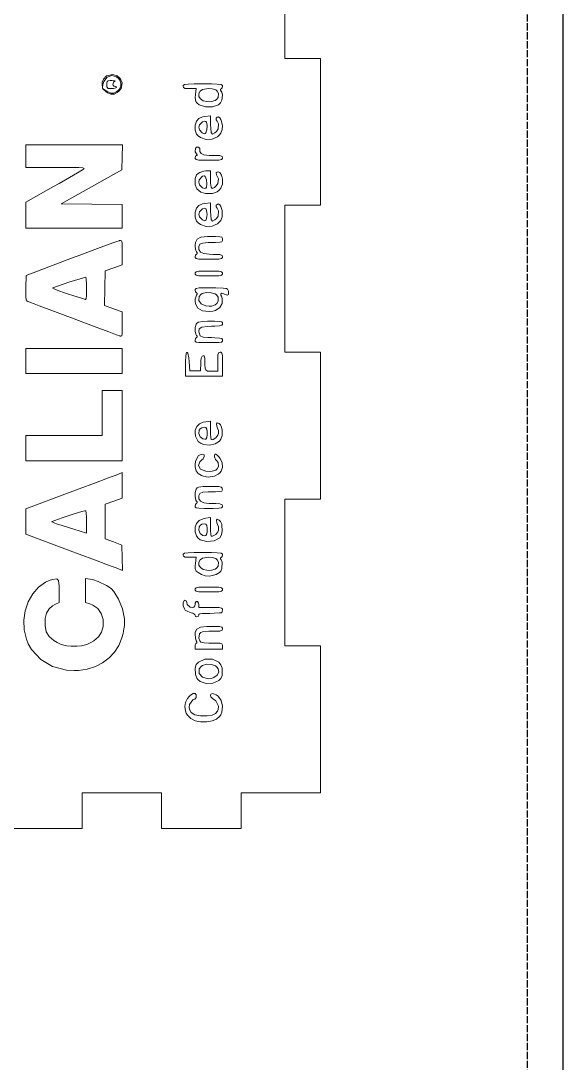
# Model space of a CAD drawing. Header units: millimetres. Extents: x 0 to 610, y 0 to 514.
# Drawn here: x 564.5 to 610, y 87.4 to 174.8 of the extents above; entities that cross this region are included whole.
import ezdxf

# ---------------------------------------------------------------- set-up
doc = ezdxf.new("R2010")
doc.units = ezdxf.units.MM
doc.header["$LTSCALE"] = 0.05
doc.linetypes.add('Dotted', pattern=[15, 12, -3])
doc.layers.get('0').update_dxf_attribs({"plot": 0})
doc.layers.add('CUT', color=1, linetype='Continuous', lineweight=0)
doc.layers.add('ETCH', color=5, linetype='Continuous', lineweight=0)

# ---------------------------------------------------------------- blocks, each defined once
blk = doc.blocks.new('right_outer')
blk.add_lwpolyline([(0, 26.667), (0, 20), (3, 20), (3, 13.333), (0, 13.333), (0, 6.667), (3, 6.667), (3, 0), (15.316, 0), (15.316, 3), (27.632, 3), (27.632, 0), (39.947, 0), (39.947, 3), (52.263, 3), (52.263, 0), (64.579, 0), (64.579, 3), (76.895, 3)])
blk = doc.blocks.new('calian')
for p, q in [((114.588981, 165.085898), (119.485772, 167.888308)), ((119.485772, 167.888308), (123.264436, 169.414847)), ((123.264436, 169.414847), (131.175215, 171.236532)), ((131.175215, 171.236532), (139.2796, 171.508785)), ((139.2796, 171.508785), (147.244399, 170.342518)), ((147.244399, 170.342518), (154.73642, 167.848638)), ((154.73642, 167.848638), (161.422471, 164.138059)), ((197.557451, 132.75), (211.487331, 170)), ((211.487331, 170), (222.063524, 170)), ((222.063524, 170), (232.639718, 170)), ((232.639718, 170), (246.494146, 132.75)), ((273, 129.5), (273, 170)), ((273, 170), (283.5, 170)), ((283.5, 170), (294, 170)), ((294, 170), (294, 138)), ((346, 129.5), (346, 170)), ((346, 170), (356.5, 170)), ((356.5, 170), (367, 170)), ((367, 170), (367, 129.5)), ((404.524393, 162.951995), (405.701184, 166.083344)), ((405.701184, 166.083344), (406.390804, 167.909073)), ((406.390804, 167.909073), (406.534305, 168.282619)), ((406.534305, 168.282619), (406.814037, 168.810941)), ((406.814037, 168.810941), (407.908414, 169.51755)), ((407.908414, 169.51755), (410.297711, 169.834649)), ((410.297711, 169.834649), (414.679972, 169.854879)), ((414.679972, 169.854879), (417.836604, 169.782619)), ((417.836604, 169.782619), (428.434195, 169.5)), ((428.434195, 169.5), (442.727583, 131.5)), ((468, 129.5), (468, 170)), ((468, 170), (478.892857, 170)), ((478.892857, 170), (489.785715, 170)), ((489.785715, 170), (502.891422, 146.693092)), ((518.968197, 144.75), (519, 170)), ((519, 170), (528.5, 170)), ((528.5, 170), (538, 170)), ((538, 170), (538, 129.466168)), ((100.504898, 147.392633), (106.354899, 157.37991)), ((106.354899, 157.37991), (114.588981, 165.085898)), ((161.422471, 164.138059), (166.969358, 159.321688)), ((166.969358, 159.321688), (171.043889, 153.510437)), ((399.842078, 150.45542), (402.920017, 158.674093)), ((402.920017, 158.674093), (404.524393, 162.951995)), ((125.508333, 150.449883), (122.093225, 146.329324)), ((129.628362, 152.855566), (125.508333, 150.449883)), ((134.861197, 153.784539), (129.628362, 152.855566)), ((138.022382, 153.769685), (134.861197, 153.784539)), ((140.721843, 153.536956), (138.022382, 153.769685)), ((145.23955, 152.450287), (140.721843, 153.536956)), ((148.72948, 150.451024), (145.23955, 152.450287)), ((151.368244, 147.437991), (148.72948, 150.451024)), ((171.043889, 153.510437), (172.424898, 150.266391)), ((172.424898, 150.266391), (173.345215, 147.514494)), ((394.79775, 136.968903), (399.842078, 150.45542)), ((97.40467, 135.748387), (100.504898, 147.392633)), ((118.939928, 140.181799), (117.762385, 135.704453)), ((120.522552, 143.55154), (118.939928, 140.181799)), ((122.093225, 146.329324), (120.522552, 143.55154)), ((152.423631, 145.519694), (151.368244, 147.437991)), ((154.093835, 142), (152.423631, 145.519694)), ((164.046917, 142), (154.093835, 142)), ((167.769264, 142.012811), (164.046917, 142)), ((172.415633, 142.414486), (167.769264, 142.012811)), ((174.004747, 143.982434), (172.415633, 142.414486)), ((173.345215, 147.514494), (174.004747, 143.982434)), ((218.927744, 140.314697), (217.005982, 134.219922)), ((219.85623, 143.277295), (218.927744, 140.314697)), ((220.158462, 144.25), (219.85623, 143.277295)), ((220.656676, 145.706055), (220.158462, 144.25)), ((221.601501, 147.704102), (220.656676, 145.706055)), ((221.93174, 148), (221.601501, 147.704102)), ((222.131214, 147.700035), (221.93174, 148)), ((222.995788, 145.527855), (222.131214, 147.700035)), ((225.090038, 139.476633), (222.995788, 145.527855)), ((415.41822, 142.195078), (413.79535, 137.548477)), ((416.770757, 145.576426), (415.41822, 142.195078)), ((417.688897, 147.282364), (416.770757, 145.576426)), ((417.9338, 147.37888), (417.688897, 147.282364)), ((422.736366, 133.714797), (417.9338, 147.37888)), ((488.5, 140.139565), (488.233118, 114.569782)), ((502.645554, 114.819782), (488.5, 140.139565)), ((502.891422, 146.693092), (505.554078, 141.971567)), ((505.554078, 141.971567), (510.457665, 133.352359)), ((518.931025, 134.121488), (518.961022, 140.772673)), ((518.961022, 140.772673), (518.968197, 144.75)), ((97, 129.5), (97.40467, 135.748387)), ((117.521925, 131.928095), (117.5, 129.5)), ((117.762385, 135.704453), (117.521925, 131.928095)), ((194.731852, 125.200231), (197.557451, 132.75)), ((217.005982, 134.219922), (215.590694, 129.75)), ((228.344128, 129.380325), (225.090038, 139.476633)), ((246.494146, 132.75), (249.30454, 125.200928)), ((294, 138), (294, 106)), ((392.006623, 129.5), (394.79775, 136.968903)), ((412.93381, 134.87888), (411.262694, 129.585479)), ((413.79535, 137.548477), (412.93381, 134.87888)), ((427, 119.59595), (422.736366, 133.714797)), ((442.727583, 131.5), (445.611027, 123.820679)), ((510.457665, 133.352359), (514.400408, 126.522037)), ((518.870411, 129.056872), (518.931025, 134.121488)), ((97.141769, 125.667339), (97, 129.5)), ((98.251111, 118.364771), (97.141769, 125.667339)), ((117.5, 129.5), (117.521925, 127.071905)), ((117.521925, 127.071905), (117.762385, 123.295547)), ((117.762385, 123.295547), (118.939928, 118.818201)), ((189.553201, 111.397718), (194.731852, 125.200231)), ((215.590694, 129.75), (212.181039, 119)), ((230.275428, 122.941668), (228.344128, 129.380325)), ((230.953774, 120.326704), (230.275428, 122.941668)), ((249.30454, 125.200928), (254.455887, 111.403564)), ((273, 89), (273, 129.5)), ((346, 89), (346, 129.5)), ((367, 129.5), (367, 89)), ((389.215616, 122.031763), (392.006623, 129.5)), ((409.2391, 123.240594), (408.435944, 120.774164)), ((411.262694, 129.585479), (409.2391, 123.240594)), ((445.611027, 123.820679), (450.807277, 109.906372)), ((468, 89), (468, 129.5)), ((514.400408, 126.522037), (516.904054, 122.309116)), ((518.508122, 122.144373), (518.767476, 125.397157)), ((518.767476, 125.397157), (518.870411, 129.056872)), ((538, 129.466168), (538, 88.932337)), ((100.406391, 111.618989), (98.251111, 118.364771)), ((118.939928, 118.818201), (120.522552, 115.44846)), ((120.522552, 115.44846), (121.988463, 112.877034)), ((148.977287, 109.425058), (151.916486, 113.633899)), ((151.916486, 113.633899), (152.95438, 116.25)), ((152.95438, 116.25), (154.155104, 120)), ((154.155104, 120), (164.209221, 120)), ((164.209221, 120), (174.263338, 120)), ((173.341241, 114.057387), (171.807743, 109.379119)), ((173.73588, 116.067502), (173.341241, 114.057387)), ((174.263338, 120), (173.73588, 116.067502)), ((212.181039, 119), (221.590519, 119)), ((221.590519, 119), (225.246952, 119.05918)), ((225.246952, 119.05918), (229.403626, 119.331421)), ((229.403626, 119.331421), (230.837403, 119.599341)), ((230.837403, 119.599341), (231.036855, 119.75)), ((231.036855, 119.75), (230.953774, 120.326704)), ((384.172178, 108.550171), (389.215616, 122.031763)), ((408.255701, 120.25), (408.248122, 119.924727)), ((408.248122, 119.924727), (409.073881, 119.438835)), ((408.435944, 120.774164), (408.255701, 120.25)), ((409.073881, 119.438835), (411.213632, 119.146114)), ((411.213632, 119.146114), (414.898697, 119.014916)), ((414.898697, 119.014916), (417.393011, 119)), ((417.393011, 119), (421.123225, 119.047024)), ((421.123225, 119.047024), (425.35349, 119.263347)), ((425.35349, 119.263347), (426.80392, 119.476236)), ((426.80392, 119.476236), (427, 119.59595)), ((488.233118, 114.569782), (487.966235, 89)), ((516.791108, 89.5), (502.645554, 114.819782)), ((516.904054, 122.309116), (517.466761, 121.443092)), ((517.466761, 121.443092), (517.904965, 121.028905)), ((517.904965, 121.028905), (518.508122, 122.144373)), ((103.541448, 105.517731), (100.406391, 111.618989)), ((107.590121, 100.148734), (103.541448, 105.517731)), ((121.988463, 112.877034), (125.279407, 108.902812)), ((125.279407, 108.902812), (129.220327, 106.377074)), ((129.220327, 106.377074), (134.016593, 105.168198)), ((134.016593, 105.168198), (136.79966, 105.01645)), ((136.79966, 105.01645), (139.769407, 105.187153)), ((139.769407, 105.187153), (144.916436, 106.601254)), ((144.916436, 106.601254), (148.977287, 109.425058)), ((171.807743, 109.379119), (168.315039, 102.186136)), ((186.329319, 102.835351), (189.553201, 111.397718)), ((254.455887, 111.403564), (257.663262, 102.847797)), ((294, 106), (313, 106)), ((313, 106), (332, 106)), ((332, 106), (332, 97.5)), ((381.095378, 100.337808), (384.172178, 108.550171)), ((450.807277, 109.906372), (453.964663, 101.38447)), ((582.59774, 102.694236), (585.19548, 105.5)), ((585.19548, 105.5), (583.09774, 102.615141)), ((585.5, 105.700336), (588.795455, 105.850168)), ((588.5, 105.270091), (585.5, 105.700336)), ((590.979607, 104.577842), (588.5, 105.270091)), ((588.795455, 105.850168), (590.352398, 105.784932)), ((590.352398, 105.784932), (593.017137, 104.906842)), ((593.017137, 104.906842), (595.79258, 102.160902)), ((112.486248, 95.599734), (107.590121, 100.148734)), ((163.381672, 96.169011), (156.814805, 92.081944)), ((165.711225, 98.416714), (163.381672, 96.169011)), ((168.315039, 102.186136), (165.711225, 98.416714)), ((183.31287, 94.871675), (184.611845, 98.290981)), ((184.611845, 98.290981), (186.329319, 102.835351)), ((204.863605, 96.5), (202.174212, 89.5)), ((207.552998, 103.5), (204.863605, 96.5)), ((222.026499, 103.5), (207.552998, 103.5)), ((236.5, 103.5), (222.026499, 103.5)), ((238.985257, 96.25), (236.5, 103.5)), ((241.470514, 89), (238.985257, 96.25)), ((257.663262, 102.847797), (259.372222, 98.308868)), ((259.372222, 98.308868), (260.665045, 94.895673)), ((332, 97.5), (332, 89)), ((379.491943, 96.065109), (381.095378, 100.337808)), ((400.477025, 96.526098), (397.732104, 89)), ((403.221946, 104.052195), (400.477025, 96.526098)), ((417.778866, 103.776098), (403.221946, 104.052195)), ((432.335786, 103.5), (417.778866, 103.776098)), ((434.751226, 96.25), (432.335786, 103.5)), ((437.166667, 89), (434.751226, 96.25)), ((453.964663, 101.38447), (455.602781, 96.924088)), ((455.602781, 96.924088), (456.796196, 93.633017)), ((580.243334, 98.624621), (581.483091, 101.322361)), ((580.323938, 95.956), (580.243334, 98.624621)), ((582.1949, 101.208871), (581.20106, 98.520269)), ((581.20106, 98.520269), (581.290008, 95.98732)), ((581.483091, 101.322361), (582.59774, 102.694236)), ((583.09774, 102.615141), (582.1949, 101.208871)), ((585, 98), (585.01056, 99.28898)), ((585.078906, 96.446875), (585, 98)), ((585.01056, 99.28898), (585.205992, 100.975479)), ((585.611719, 94.315625), (585.078906, 96.446875)), ((585.205992, 100.975479), (586.489683, 101.922153)), ((586.489683, 101.922153), (588.43732, 102)), ((587.162809, 96.180529), (587, 95.5)), ((588.217345, 96.907176), (587.162809, 96.180529)), ((590.381755, 96.484064), (588.217345, 96.907176)), ((588.43732, 102), (589.559556, 101.989568)), ((589.559556, 101.989568), (591.010542, 101.762178)), ((591.248897, 95.25), (590.381755, 96.484064)), ((594.570453, 101.733184), (590.979607, 104.577842)), ((591.010542, 101.762178), (591.653576, 100.939567)), ((591.68364, 96.237891), (591.411562, 94.905859)), ((591.653576, 100.939567), (591.788692, 99.137913)), ((591.759542, 97.75), (591.68364, 96.237891)), ((591.788692, 99.137913), (591.759542, 97.75)), ((596.022483, 97.794309), (594.570453, 101.733184)), ((594.958506, 93.784412), (596.022483, 97.794309)), ((596.936104, 97.06522), (595.645426, 93.194865)), ((595.79258, 102.160902), (596.936104, 97.06522)), ((118.16367, 91.958469), (112.486248, 95.599734)), ((124.556224, 89.312675), (118.16367, 91.958469)), ((128, 88.390498), (124.556224, 89.312675)), ((130.3775, 87.909063), (128, 88.390498)), ((134.941754, 87.212842), (130.3775, 87.909063)), ((148.746728, 88.944695), (140.428411, 87.243699)), ((156.814805, 92.081944), (148.746728, 88.944695)), ((180.944654, 88.931775), (182.286112, 92.215888)), ((191.559433, 89.215888), (180.944654, 88.931775)), ((182.286112, 92.215888), (182.495032, 92.743685)), ((182.495032, 92.743685), (183.31287, 94.871675)), ((202.174212, 89.5), (191.559433, 89.215888)), ((252.248677, 89), (241.470514, 89)), ((263.02684, 89), (252.248677, 89)), ((260.665045, 94.895673), (261.479416, 92.774323)), ((261.479416, 92.774323), (261.687707, 92.25)), ((261.687707, 92.25), (263.02684, 89)), ((302.5, 89), (273, 89)), ((332, 89), (302.5, 89)), ((356.5, 89), (346, 89)), ((367, 89), (356.5, 89)), ((377.328733, 90.215501), (377.484835, 90.75)), ((377.772372, 89.493273), (377.328733, 90.215501)), ((377.484835, 90.75), (377.627735, 91.120224)), ((377.627735, 91.120224), (378.316208, 92.939603)), ((379.790731, 89.131901), (377.772372, 89.493273)), ((378.316208, 92.939603), (379.491943, 96.065109)), ((384.064127, 89.00958), (379.790731, 89.131901)), ((387.259063, 89), (384.064127, 89.00958)), ((397.732104, 89), (387.259063, 89)), ((447.691741, 89), (437.166667, 89)), ((451.135817, 89.005269), (447.691741, 89)), ((455.570386, 89.124271), (451.135817, 89.005269)), ((457.487032, 89.558681), (455.570386, 89.124271)), ((456.796196, 93.633017), (457.48383, 91.676346)), ((457.48383, 91.676346), (457.618893, 91.25)), ((457.789983, 90.513443), (457.487032, 89.558681)), ((457.618893, 91.25), (457.789983, 90.513443)), ((477.983118, 89), (468, 89)), ((487.966235, 89), (477.983118, 89)), ((527.395554, 89.216168), (516.791108, 89.5)), ((538, 88.932337), (527.395554, 89.216168)), ((581.726072, 93.277829), (580.323938, 95.956)), ((581.290008, 95.98732), (582.46215, 93.598504)), ((582.923077, 91.923077), (581.726072, 93.277829)), ((582.46215, 93.598504), (583.454545, 92.454545)), ((585.211675, 90.068136), (582.923077, 91.923077)), ((583.454545, 92.454545), (584.598271, 91.464126)), ((584.598271, 91.464126), (586.986943, 90.290534)), ((589.801194, 89.208281), (585.211675, 90.068136)), ((586, 94), (585.611719, 94.315625)), ((586.70625, 94.440625), (586, 94)), ((587, 95.5), (586.70625, 94.440625)), ((586.986943, 90.290534), (589.4843, 90.194283)), ((589.4843, 90.194283), (592.058809, 91.176589)), ((592.315741, 90.163343), (589.801194, 89.208281)), ((591.411562, 94.905859), (591.248897, 95.25)), ((592.058809, 91.176589), (593.365141, 92.07258)), ((593.66317, 91.031731), (592.315741, 90.163343)), ((593.365141, 92.07258), (594.958506, 93.784412)), ((595.645426, 93.194865), (593.66317, 91.031731)), ((136.566341, 87.083808), (134.941754, 87.212842)), ((140.428411, 87.243699), (136.566341, 87.083808)), ((59.556902, 34.336898), (61.293485, 35.353133)), ((61.293485, 35.353133), (63.131105, 36.095034)), ((63.131105, 36.095034), (66.802536, 36.676473)), ((66.802536, 36.676473), (70.353399, 36.074348)), ((70.353399, 36.074348), (73.645104, 34.312158)), ((146.47314, 34.059375), (147.766281, 36.25)), ((147.766281, 36.25), (148.682766, 36.987322)), ((148.682766, 36.987322), (151.232745, 37.875598)), ((151.232745, 37.875598), (153.911558, 37.956935)), ((154.2, 35), (152.504041, 34.653453)), ((153.911558, 37.956935), (155.726592, 37.201193)), ((155.47125, 35.440625), (154.2, 35)), ((156, 36.5), (155.47125, 35.440625)), ((155.726592, 37.201193), (156, 36.5)), ((192.013982, 34.172427), (192.17024, 36.381898)), ((192.17024, 36.381898), (192.947384, 37.821441)), ((192.947384, 37.821441), (194, 38)), ((194, 38), (194.636955, 37.94043)), ((194.636955, 37.94043), (195.476207, 36.954102)), ((195.476207, 36.954102), (195.873224, 33.678711)), ((344, 20.5), (344, 36)), ((344, 36), (354, 36)), ((354, 36), (356.570352, 35.98457)), ((356.570352, 35.98457), (360.41543, 35.850586)), ((360.41543, 35.850586), (362.71582, 35.555664)), ((362.71582, 35.555664), (363.690898, 35.07168)), ((363.690898, 35.07168), (363.75, 34.75)), ((585.013935, 34.155587), (585.169942, 36.37576)), ((585.169942, 36.37576), (585.946906, 37.821049)), ((585.946906, 37.821049), (587, 38)), ((587, 38), (587.636955, 37.94043)), ((587.636955, 37.94043), (588.476207, 36.954102)), ((588.476207, 36.954102), (588.873224, 33.678711)), ((54.112123, 23.359126), (55.002501, 27.994387)), ((55.002501, 27.994387), (56.80822, 31.63508)), ((56.80822, 31.63508), (59.556902, 34.336898)), ((59.960733, 28.316868), (59.104173, 23.604882)), ((61.733072, 31.353779), (59.960733, 28.316868)), ((64.482984, 32.821498), (61.733072, 31.353779)), ((66.243839, 33), (64.482984, 32.821498)), ((68.680935, 32.58993), (66.243839, 33)), ((72.404832, 30.024169), (68.680935, 32.58993)), ((73, 28.345012), (72.404832, 30.024169)), ((73.18988, 27.810849), (73, 28.345012)), ((74.50714, 27.102156), (73.18988, 27.810849)), ((73.645104, 34.312158), (75.150463, 33.003383)), ((75.5, 27), (74.50714, 27.102156)), ((75.150463, 33.003383), (76.331997, 31.717242)), ((76.600183, 27.111074), (75.5, 27)), ((76.331997, 31.717242), (77.724082, 29.530125)), ((77.815776, 27.955258), (76.600183, 27.111074)), ((77.724082, 29.530125), (77.815776, 27.955258)), ((89.457386, 25.717004), (90.684417, 26.55835)), ((90.684417, 26.55835), (93.799176, 27.690255)), ((93.799176, 27.690255), (99.035102, 27.902909)), ((99.035102, 27.902909), (102.055391, 26.970356)), ((102.055391, 26.970356), (104.174024, 25.233742)), ((115, 16.5), (115, 28)), ((115, 28), (117.5, 28)), ((117.5, 28), (118.470703, 27.918318)), ((118.470703, 27.918318), (119.802734, 27.366759)), ((119.802734, 27.366759), (120, 26.964816)), ((120, 26.964816), (120.114728, 26.563428)), ((120.114728, 26.563428), (121.069531, 26.563428)), ((121.069531, 26.563428), (121.934259, 26.964816)), ((121.934259, 26.964816), (124.331108, 27.695915)), ((124.331108, 27.695915), (127.377555, 28)), ((127.377555, 28), (129.207149, 27.867718)), ((129.207149, 27.867718), (131.837789, 26.598268)), ((131.837789, 26.598268), (133.323528, 23.519638)), ((142, 26.5), (142.417285, 27.559375)), ((142.440625, 25.440625), (142, 26.5)), ((142.417285, 27.559375), (143.420545, 28)), ((143.420545, 28), (144.031218, 28.25226)), ((144.031218, 28.25226), (145.150705, 29.975531)), ((145.150705, 29.975531), (145.531838, 31.25)), ((145.531838, 31.25), (146.47314, 34.059375)), ((150.30968, 32.197858), (150, 30.3)), ((150, 30.3), (150.117527, 29.186875)), ((150.117527, 29.186875), (151.290082, 28.108125)), ((152.504041, 34.653453), (150.30968, 32.197858)), ((151.290082, 28.108125), (152.5, 28)), ((152.5, 28), (153.546875, 27.896875)), ((153.546875, 27.896875), (154.828125, 27.128125)), ((154.828125, 27.128125), (155, 26.5)), ((155, 26.5), (154.828125, 25.871875)), ((163.136039, 24.899414), (163.539232, 27.217773)), ((163.539232, 27.217773), (164.373132, 27.950195)), ((164.373132, 27.950195), (165, 28)), ((165, 28), (165.626868, 27.950195)), ((165.626868, 27.950195), (166.460768, 27.217773)), ((166.460768, 27.217773), (166.863961, 24.899414)), ((179.195196, 25.521022), (180.505433, 26.993587)), ((180.505433, 26.993587), (182.662046, 27.893701)), ((182.662046, 27.893701), (185.015156, 27.850435)), ((185.015156, 27.850435), (186.668915, 27.694722)), ((186.668915, 27.694722), (192, 27.144506)), ((192, 32.572253), (192.013982, 34.172427)), ((192, 27.144506), (192, 32.572253)), ((195.873224, 33.678711), (195.979892, 28.902222)), ((195.979892, 28.902222), (195.998624, 24.294556)), ((208.427339, 25.691158), (209.889967, 26.740509)), ((209.889967, 26.740509), (213.288245, 27.868775)), ((213.288245, 27.868775), (215.38145, 28)), ((215.38145, 28), (217.284838, 27.857294)), ((217.284838, 27.857294), (220.476268, 26.724944)), ((220.476268, 26.724944), (222.825568, 24.484015)), ((233.137695, 24.826172), (233.528971, 27.173828)), ((233.528971, 27.173828), (234.323893, 27.943359)), ((234.323893, 27.943359), (234.916667, 28)), ((234.916667, 28), (236.404948, 27.632812)), ((236.404948, 27.632812), (237.291667, 26.75)), ((237.291667, 26.75), (237.575938, 26.1875)), ((238.400729, 26.1875), (239.075, 26.75)), ((239.075, 26.75), (240.046593, 27.346464)), ((240.046593, 27.346464), (243.001174, 27.96078)), ((243.001174, 27.96078), (246.4243, 27.835754)), ((246.4243, 27.835754), (249.259991, 27.009954)), ((249.259991, 27.009954), (250.127555, 26.346317)), ((250.127555, 26.346317), (250.74406, 25.041141)), ((262.194025, 25.376218), (264.54588, 27.07633)), ((264.54588, 27.07633), (267.645604, 27.899691)), ((267.645604, 27.899691), (269.5, 28)), ((269.5, 28), (272.697408, 27.647907)), ((272.697408, 27.647907), (277.228081, 25.057253)), ((289.064869, 25.350796), (293.501408, 27.73943)), ((293.501408, 27.73943), (296.759945, 28)), ((296.759945, 28), (298.532342, 27.850028)), ((298.532342, 27.850028), (301.564174, 26.678239)), ((301.564174, 26.678239), (303.84951, 24.406173)), ((356, 33), (348.5, 32.5)), ((348.5, 32.5), (348.5, 28)), ((348.5, 28), (348.5, 23.5)), ((359.240498, 33.296242), (356, 33)), ((363.154772, 34.18011), (359.240498, 33.296242)), ((363.75, 34.75), (363.154772, 34.18011)), ((372.137695, 24.826172), (372.528971, 27.173828)), ((372.528971, 27.173828), (373.323893, 27.943359)), ((373.323893, 27.943359), (373.916667, 28)), ((373.916667, 28), (375.404948, 27.632812)), ((375.404948, 27.632812), (376.291667, 26.75)), ((376.291667, 26.75), (376.575938, 26.1875)), ((377.400729, 26.1875), (378.075, 26.75)), ((378.075, 26.75), (378.978974, 27.318979)), ((378.978974, 27.318979), (381.676381, 27.917573)), ((381.676381, 27.917573), (384.819757, 27.819986)), ((384.819757, 27.819986), (387.521128, 27.053786)), ((387.521128, 27.053786), (388.428571, 26.428571)), ((388.428571, 26.428571), (389.187757, 25.199824)), ((400.972772, 25.617443), (404.579761, 27.721917)), ((404.579761, 27.721917), (406.838955, 28)), ((406.838955, 28), (408.403849, 27.901367)), ((408.403849, 27.901367), (411.113757, 27.235352)), ((411.113757, 27.235352), (411.925, 26.75)), ((411.925, 26.75), (412.599271, 26.1875)), ((413.424062, 26.1875), (413.708333, 26.75)), ((413.708333, 26.75), (414.595052, 27.632812)), ((414.595052, 27.632812), (416.083333, 28)), ((416.083333, 28), (416.678466, 27.94102)), ((416.678466, 27.94102), (417.474639, 27.121898)), ((417.474639, 27.121898), (417.864471, 24.596151)), ((428.136039, 24.899414), (428.539232, 27.217773)), ((428.539232, 27.217773), (429.373132, 27.950195)), ((429.373132, 27.950195), (430, 28)), ((430, 28), (430.626868, 27.950195)), ((430.626868, 27.950195), (431.460768, 27.217773)), ((431.460768, 27.217773), (431.863961, 24.899414)), ((442.137695, 24.826172), (442.528971, 27.173828)), ((442.528971, 27.173828), (443.323893, 27.943359)), ((443.323893, 27.943359), (443.916667, 28)), ((443.916667, 28), (445.393897, 27.632812)), ((445.393897, 27.632812), (446.254045, 26.75)), ((446.254045, 26.75), (446.531767, 26.197754)), ((446.531767, 26.197754), (447.467148, 26.2262)), ((447.467148, 26.2262), (448.263474, 26.811109)), ((448.263474, 26.811109), (449.221934, 27.316189)), ((449.221934, 27.316189), (452.302768, 27.839318)), ((452.302768, 27.839318), (454.152708, 27.811109)), ((454.152708, 27.811109), (456.080897, 27.554121)), ((456.080897, 27.554121), (458.812672, 26.173551)), ((472.574409, 25.485787), (473.911351, 26.704557)), ((473.911351, 26.704557), (477.081709, 27.882462)), ((477.081709, 27.882462), (479.341467, 28)), ((479.341467, 28), (481.469196, 27.889248)), ((481.469196, 27.889248), (484.815608, 26.954963)), ((484.815608, 26.954963), (487.071427, 24.963043)), ((499.588894, 24.923275), (501.104759, 26.524094)), ((501.104759, 26.524094), (504.408477, 27.892622)), ((504.408477, 27.892622), (507.016313, 28)), ((507.016313, 28), (509.555771, 27.897379)), ((509.555771, 27.897379), (512.685774, 26.704066)), ((512.685774, 26.704066), (513.92742, 25.365141)), ((525.136039, 24.899414), (525.539232, 27.217773)), ((525.539232, 27.217773), (526.373132, 27.950195)), ((526.373132, 27.950195), (527, 28)), ((527, 28), (528.4125, 27.6475)), ((528.4125, 27.6475), (529, 26.8)), ((529, 26.8), (529.05625, 26.275)), ((529.05625, 26.275), (529.61875, 26.275)), ((529.61875, 26.275), (530.2, 26.8)), ((530.2, 26.8), (531.955198, 27.845963)), ((531.955198, 27.845963), (534.695436, 27.790013)), ((534.695436, 27.790013), (535.833318, 26.774358)), ((535.833318, 26.774358), (536, 26)), ((545.557441, 25.467479), (546.903311, 26.697172)), ((546.903311, 26.697172), (550.07796, 27.882289)), ((550.07796, 27.882289), (552.341467, 28)), ((552.341467, 28), (554.469196, 27.889248)), ((554.469196, 27.889248), (557.815608, 26.954963)), ((557.815608, 26.954963), (560.071427, 24.963043)), ((571.475157, 24.59442), (572.980445, 26.482303)), ((572.980445, 26.482303), (574.181497, 27.342639)), ((574.181497, 27.342639), (577.426519, 27.901336)), ((577.426519, 27.901336), (579.984663, 27.688222)), ((579.984663, 27.688222), (585, 27.09423)), ((585, 32.547115), (585.013935, 34.155587)), ((585, 27.09423), (585, 32.547115)), ((588.873224, 33.678711), (588.979892, 28.902222)), ((588.979892, 28.902222), (588.998624, 24.294556)), ((54.001554, 20.651129), (54.112123, 23.359126)), ((54.102039, 18.149595), (54.001554, 20.651129)), ((54.886345, 13.679853), (54.102039, 18.149595)), ((59.104173, 23.604882), (59, 20.587648)), ((59, 20.587648), (59.067459, 17.848069)), ((59.067459, 17.848069), (59.65092, 13.595718)), ((86.208529, 18.74734), (87.877065, 23.833416)), ((86.475065, 13.06296), (86.208529, 18.74734)), ((87.877065, 23.833416), (89.457386, 25.717004)), ((91.492127, 21.912889), (90.134042, 17.117612)), ((94.667003, 24.680368), (91.492127, 21.912889)), ((98.592403, 24.490606), (94.667003, 24.680368)), ((100.503341, 22.996308), (98.592403, 24.490606)), ((101.372348, 21.67114), (100.503341, 22.996308)), ((102.28458, 18.12768), (101.372348, 21.67114)), ((102.128361, 14.210607), (102.28458, 18.12768)), ((104.174024, 25.233742), (106.576393, 19.84979)), ((106.576393, 19.84979), (106.541159, 13.521861)), ((120.166005, 20.335406), (120.013734, 16.608252)), ((120.918419, 23.122874), (120.166005, 20.335406)), ((121.934259, 23.964816), (120.918419, 23.122874)), ((124.13444, 24.799073), (121.934259, 23.964816)), ((127.806227, 24.329521), (124.13444, 24.799073)), ((128.964816, 23.065741), (127.806227, 24.329521)), ((129.366759, 21.678268), (128.964816, 23.065741)), ((129.918318, 16.350143), (129.366759, 21.678268)), ((133.323528, 23.519638), (133.936161, 18.068634)), ((133.936161, 18.068634), (134, 14.277494)), ((143.5, 25), (142.440625, 25.440625)), ((143.916504, 24.911892), (143.5, 25)), ((144.513463, 24.058594), (143.916504, 24.911892)), ((144.848703, 21.972656), (144.513463, 24.058594)), ((144.98584, 18.258247), (144.848703, 21.972656)), ((145, 15.666667), (144.98584, 18.258247)), ((152.5, 25), (150, 25)), ((150, 25), (150, 15)), ((153.546875, 25.103125), (152.5, 25)), ((154.828125, 25.871875), (153.546875, 25.103125)), ((163, 16.5), (163.008662, 20.104492)), ((163.008662, 20.104492), (163.136039, 24.899414)), ((166.863961, 24.899414), (166.991338, 20.104492)), ((166.991338, 20.104492), (167, 16.5)), ((176.315054, 15.922089), (176.444862, 19.55778)), ((176.444862, 19.55778), (177.503449, 22.645704)), ((177.503449, 22.645704), (179.195196, 25.521022)), ((181.102878, 18.130705), (181, 16.277494)), ((181.881748, 21.300231), (181.102878, 18.130705)), ((183.326654, 23.597873), (181.881748, 21.300231)), ((185.319857, 24.836407), (183.326654, 23.597873)), ((186.485275, 25), (185.319857, 24.836407)), ((187.83401, 24.879358), (186.485275, 25)), ((189.931863, 23.882336), (187.83401, 24.879358)), ((191.276123, 21.8068), (189.931863, 23.882336)), ((191.921864, 18.567719), (191.276123, 21.8068)), ((192, 16.485275), (191.921864, 18.567719)), ((195.998376, 18.744852), (195.978349, 14.186577)), ((196, 21.5), (195.998376, 18.744852)), ((195.998624, 24.294556), (196, 21.5)), ((205.158216, 18.107978), (206.759313, 23.647273)), ((205.731294, 12.093215), (205.158216, 18.107978)), ((206.759313, 23.647273), (208.427339, 25.691158)), ((210.260981, 21.392828), (210, 19.928571)), ((210, 19.928571), (210.180556, 18.932143)), ((210.180556, 18.932143), (211.540799, 18.175781)), ((212.031304, 23.713875), (210.260981, 21.392828)), ((211.540799, 18.175781), (213.558738, 18.01529)), ((214.760507, 24.914547), (212.031304, 23.713875)), ((213.558738, 18.01529), (215, 18)), ((217.601864, 24.62234), (214.760507, 24.914547)), ((215, 18), (216.521399, 18.012969)), ((216.521399, 18.012969), (218.581861, 18.175781)), ((218.8, 23.8), (217.601864, 24.62234)), ((218.581861, 18.175781), (219.858696, 19.0575)), ((219.6475, 22.276875), (218.8, 23.8)), ((220, 20.3), (219.6475, 22.276875)), ((219.858696, 19.0575), (220, 20.3)), ((222.825568, 24.484015), (224.306735, 21.15931)), ((224.306735, 21.15931), (224.713642, 19.098293)), ((224.713642, 19.098293), (225.263338, 15)), ((233, 16.5), (233.00944, 20.056641)), ((233.00944, 20.056641), (233.137695, 24.826172)), ((237.647257, 20.812543), (237.066591, 16.226608)), ((237.575938, 26.1875), (238.400729, 26.1875)), ((238.931104, 23.59647), (237.647257, 20.812543)), ((241.045971, 24.855603), (238.931104, 23.59647)), ((242.454988, 25), (241.045971, 24.855603)), ((243.734638, 24.899863), (242.454988, 25)), ((245.552788, 23.903466), (243.734638, 24.899863)), ((246.557768, 21.411576), (245.552788, 23.903466)), ((246.959615, 16.903396), (246.557768, 21.411576)), ((250.74406, 25.041141), (251.317037, 21.2815)), ((251.317037, 21.2815), (251.480117, 17.445833)), ((259.241419, 17.179274), (259.899914, 21.060281)), ((259.899914, 21.060281), (260.512973, 22.743648)), ((260.512973, 22.743648), (262.194025, 25.376218)), ((264.248779, 19.118881), (264, 16.227963)), ((265.991936, 23.33485), (264.248779, 19.118881)), ((268.84685, 25.119737), (265.991936, 23.33485)), ((272.154666, 24.061627), (268.84685, 25.119737)), ((273.772519, 22.337725), (272.154666, 24.061627)), ((274.659652, 21.32619), (273.772519, 22.337725)), ((276.439945, 20.277138), (274.659652, 21.32619)), ((277.852834, 20.474369), (276.439945, 20.277138)), ((277.228081, 25.057253), (278.297746, 22.96942)), ((278.447787, 21.854991), (277.852834, 20.474369)), ((278.297746, 22.96942), (278.447787, 21.854991)), ((286.015873, 15.889048), (286.589056, 20.726132)), ((286.589056, 20.726132), (287.51035, 23.020016)), ((287.51035, 23.020016), (289.064869, 25.350796)), ((291.260981, 21.392828), (291, 19.928571)), ((291, 19.928571), (291.180556, 18.932143)), ((291.180556, 18.932143), (292.540799, 18.175781)), ((293.031304, 23.713875), (291.260981, 21.392828)), ((292.540799, 18.175781), (294.558738, 18.01529)), ((295.760507, 24.914547), (293.031304, 23.713875)), ((294.558738, 18.01529), (296, 18)), ((298.601864, 24.62234), (295.760507, 24.914547)), ((296, 18), (297.521399, 18.012969)), ((297.521399, 18.012969), (299.581861, 18.175781)), ((299.8, 23.8), (298.601864, 24.62234)), ((299.581861, 18.175781), (300.858696, 19.0575)), ((300.6475, 22.276875), (299.8, 23.8)), ((301, 20.3), (300.6475, 22.276875)), ((300.858696, 19.0575), (301, 20.3)), ((303.84951, 24.406173), (305.313291, 21.108453)), ((305.313291, 21.108453), (305.713642, 19.098293)), ((305.713642, 19.098293), (306.263338, 15)), ((344, 5), (344, 20.5)), ((348.198173, 17.572727), (348.015263, 15.483282)), ((349.157541, 19.103279), (348.198173, 17.572727)), ((348.5, 23.5), (354.75, 23.202283)), ((350.490263, 19.586912), (349.157541, 19.103279)), ((353.426871, 19.916003), (350.490263, 19.586912)), ((356.990263, 19.829538), (353.426871, 19.916003)), ((354.75, 23.202283), (356.494749, 23.103221)), ((356.494749, 23.103221), (358.987021, 22.828453)), ((359.000865, 19.709002), (356.990263, 19.829538)), ((358.987021, 22.828453), (360.746472, 22.058004)), ((360.834839, 20.324781), (359.000865, 19.709002)), ((360.746472, 22.058004), (361, 21.175857)), ((361, 21.175857), (360.834839, 20.324781)), ((372, 16.5), (372.00944, 20.056641)), ((372.00944, 20.056641), (372.137695, 24.826172)), ((376.58576, 21.205056), (376.313286, 17.241655)), ((376.575938, 26.1875), (377.400729, 26.1875)), ((377.693125, 23.715607), (376.58576, 21.205056)), ((379.302769, 24.439977), (377.693125, 23.715607)), ((381.024707, 24.933159), (379.302769, 24.439977)), ((383.498323, 24.693916), (381.024707, 24.933159)), ((384.930403, 22.420195), (383.498323, 24.693916)), ((385.623522, 17.631597), (384.930403, 22.420195)), ((385.787526, 14.144093), (385.623522, 17.631597)), ((389.187757, 25.199824), (389.823821, 21.626767)), ((389.823821, 21.626767), (389.982416, 17.581403)), ((389.982416, 17.581403), (390, 14.928571)), ((398.047993, 16.337058), (398.734221, 21.715652)), ((398.734221, 21.715652), (400.972772, 25.617443)), ((402.755391, 18.901727), (402.5, 16.306659)), ((404.537359, 22.906511), (402.755391, 18.901727)), ((407.433881, 24.926159), (404.537359, 22.906511)), ((410.748528, 24.475075), (407.433881, 24.926159)), ((412.345012, 23.171259), (410.748528, 24.475075)), ((413.132322, 21.940402), (412.345012, 23.171259)), ((412.599271, 26.1875), (413.424062, 26.1875)), ((413.978867, 18.501342), (413.132322, 21.940402)), ((413.876343, 14.587368), (413.978867, 18.501342)), ((417.864471, 24.596151), (417.990897, 19.437689)), ((417.990897, 19.437689), (418, 15.581787)), ((428, 16.5), (428.008662, 20.104492)), ((428.008662, 20.104492), (428.136039, 24.899414)), ((431.863961, 24.899414), (431.991338, 20.104492)), ((431.991338, 20.104492), (432, 16.5)), ((442, 16.5), (442.00944, 20.056641)), ((442.00944, 20.056641), (442.137695, 24.826172)), ((446.647257, 20.812543), (446.066591, 16.226608)), ((447.931104, 23.59647), (446.647257, 20.812543)), ((450.045971, 24.855603), (447.931104, 23.59647)), ((451.454988, 25), (450.045971, 24.855603)), ((452.732949, 24.899886), (451.454988, 25)), ((454.550203, 23.906411), (452.732949, 24.899886)), ((455.556217, 21.427352), (454.550203, 23.906411)), ((455.959373, 16.949203), (455.556217, 21.427352)), ((458.812672, 26.173551), (460.31688, 23.077952)), ((460.31688, 23.077952), (460.919809, 17.595839)), ((460.919809, 17.595839), (460.985258, 13.75)), ((469.420683, 18.690992), (471.064058, 23.44506)), ((469.591232, 13.698979), (469.420683, 18.690992)), ((471.064058, 23.44506), (472.574409, 25.485787)), ((474.875243, 21.723137), (474.259535, 19.819062)), ((474.259535, 19.819062), (474.472821, 19.043976)), ((474.472821, 19.043976), (475.06911, 18.63862)), ((477.441994, 24.323655), (474.875243, 21.723137)), ((475.06911, 18.63862), (477.747653, 18.082376)), ((479.5, 25), (477.441994, 24.323655)), ((477.747653, 18.082376), (479.5, 18)), ((481.558006, 24.323655), (479.5, 25)), ((479.5, 18), (481.252347, 18.082376)), ((481.252347, 18.082376), (483.93089, 18.63862)), ((484.124757, 21.723137), (481.558006, 24.323655)), ((483.93089, 18.63862), (484.527179, 19.043976)), ((484.740465, 19.819062), (484.124757, 21.723137)), ((484.527179, 19.043976), (484.740465, 19.819062)), ((487.071427, 24.963043), (488.38242, 21.784776)), ((488.38242, 21.784776), (488.729159, 19.710539)), ((488.729159, 19.710539), (489.260105, 15)), ((497, 16.346352), (497.109417, 19.216631)), ((497.109417, 19.216631), (498.299085, 23.157965)), ((498.299085, 23.157965), (499.588894, 24.923275)), ((501.878683, 21.696713), (501.284619, 19.775721)), ((501.284619, 19.775721), (501.504397, 18.992885)), ((501.504397, 18.992885), (502.246504, 18.452216)), ((504.408293, 24.318393), (501.878683, 21.696713)), ((502.246504, 18.452216), (505.144618, 18.060647)), ((506.451624, 25), (504.408293, 24.318393)), ((505.144618, 18.060647), (508.664118, 18.449235)), ((508.567319, 24.555485), (506.451624, 25)), ((511.543999, 21.839689), (508.567319, 24.555485)), ((508.664118, 18.449235), (511.288427, 19.450533)), ((511.288427, 19.450533), (511.790955, 20.128622)), ((511.790955, 20.128622), (511.543999, 21.839689)), ((513.92742, 25.365141), (514.793296, 23.997376)), ((514.793296, 23.997376), (515.856838, 20.66191)), ((515.856838, 20.66191), (516, 18.865141)), ((516, 18.865141), (516, 15)), ((525, 16.5), (525.008662, 20.104492)), ((525.008662, 20.104492), (525.136039, 24.899414)), ((529.4612, 20.57818), (529.042367, 16.302953)), ((530.503042, 22.950033), (529.4612, 20.57818)), ((532.380946, 23.903547), (530.503042, 22.950033)), ((533.7, 24), (532.380946, 23.903547)), ((534.748438, 24.112772), (533.7, 24)), ((535.870313, 25.088315), (534.748438, 24.112772)), ((536, 26), (535.870313, 25.088315)), ((542.349758, 18.670011), (544.023701, 23.409688)), ((542.513347, 13.719174), (542.349758, 18.670011)), ((544.023701, 23.409688), (545.557441, 25.467479)), ((547.916359, 22.18921), (547.226415, 20.375336)), ((547.226415, 20.375336), (547.347334, 19.537245)), ((547.347334, 19.537245), (547.938697, 18.932271)), ((550.494941, 24.441969), (547.916359, 22.18921)), ((547.938697, 18.932271), (550.592203, 18.145044)), ((552.631935, 25), (550.494941, 24.441969)), ((550.592203, 18.145044), (554.02413, 17.978748)), ((554.611083, 24.315282), (552.631935, 25)), ((554.02413, 17.978748), (556.815332, 18.50215)), ((557.117163, 21.696971), (554.611083, 24.315282)), ((556.815332, 18.50215), (557.527179, 19.043976)), ((557.730409, 19.801967), (557.117163, 21.696971)), ((557.527179, 19.043976), (557.730409, 19.801967)), ((560.071427, 24.963043), (561.38242, 21.784776)), ((561.38242, 21.784776), (561.729159, 19.710539)), ((561.729159, 19.710539), (562.260105, 15)), ((569.767163, 19.399634), (571.475157, 24.59442)), ((569.790947, 13.543528), (569.767163, 19.399634)), ((574.102878, 18.130705), (574, 16.277494)), ((574.881748, 21.300231), (574.102878, 18.130705)), ((576.326654, 23.597873), (574.881748, 21.300231)), ((578.319857, 24.836407), (576.326654, 23.597873)), ((579.485275, 25), (578.319857, 24.836407)), ((580.83401, 24.879358), (579.485275, 25)), ((582.931863, 23.882336), (580.83401, 24.879358)), ((584.276123, 21.8068), (582.931863, 23.882336)), ((584.921864, 18.567719), (584.276123, 21.8068)), ((585, 16.485275), (584.921864, 18.567719)), ((588.998376, 18.744852), (588.978349, 14.186577)), ((589, 21.5), (588.998376, 18.744852)), ((588.998624, 24.294556), (589, 21.5)), ((56.3958, 10.047859), (54.886345, 13.679853)), ((58.567245, 7.405587), (56.3958, 10.047859)), ((59.65092, 13.595718), (60.929753, 10.763597)), ((60.929753, 10.763597), (63.020734, 9.093092)), ((63.020734, 9.093092), (64.407273, 8.612629)), ((67.06045, 8.433752), (71.668387, 10.510425)), ((71.668387, 10.510425), (72.993182, 12.482067)), ((72.993182, 12.482067), (73.532295, 13.527849)), ((73.532295, 13.527849), (75.067397, 14.824024)), ((75.067397, 14.824024), (75.975249, 15)), ((76.805315, 10.472058), (75.655547, 8.723323)), ((75.975249, 15), (77.323532, 14.806142)), ((77.343173, 11.715284), (76.805315, 10.472058)), ((77.323532, 14.806142), (77.88936, 13.509829)), ((77.88936, 13.509829), (77.343173, 11.715284)), ((88.611391, 8.172551), (86.475065, 13.06296)), ((90.134042, 17.117612), (90.469503, 14.25)), ((90.469503, 14.25), (91.133601, 12.230855)), ((91.133601, 12.230855), (93.052289, 9.37793)), ((93.052289, 9.37793), (95.570115, 8.193982)), ((95.570115, 8.193982), (98.461251, 8.785198)), ((98.461251, 8.785198), (99.976241, 9.779678)), ((99.976241, 9.779678), (100.942801, 10.900587)), ((100.942801, 10.900587), (102.128361, 14.210607)), ((106.541159, 13.521861), (104.079038, 8.174346)), ((115, 5), (115, 16.5)), ((119.994328, 11.025541), (119.86309, 7.219003)), ((120, 13.964816), (119.994328, 11.025541)), ((120.013734, 16.608252), (120, 13.964816)), ((130, 13.065741), (129.918318, 16.350143)), ((130.010686, 10.594823), (130, 13.065741)), ((130.149056, 7.262144), (130.010686, 10.594823)), ((133.990199, 11.406602), (133.856637, 7.557982)), ((134, 14.277494), (133.990199, 11.406602)), ((145.052604, 11.990104), (145, 15.666667)), ((145.294596, 7.638346), (145.052604, 11.990104)), ((149.989128, 11.977628), (149.856445, 7.867543)), ((150, 15), (149.989128, 11.977628)), ((163.008662, 12.895508), (163, 16.5)), ((163.136039, 8.100586), (163.008662, 12.895508)), ((166.991338, 12.895508), (166.863961, 8.100586)), ((167, 16.5), (166.991338, 12.895508)), ((177.656732, 10.312373), (176.315054, 15.922089)), ((179.288207, 7.451053), (177.656732, 10.312373)), ((181, 16.277494), (181.118918, 14.24815)), ((181.118918, 14.24815), (182.106754, 11.147581)), ((182.106754, 11.147581), (183, 10)), ((183, 10), (184.661345, 8.625996)), ((187.817806, 8.419541), (189.777494, 9.556704)), ((189.777494, 9.556704), (190.895805, 10.558141)), ((190.895805, 10.558141), (191.909748, 13.719066)), ((191.909748, 13.719066), (192, 16.485275)), ((195.871183, 9.426376), (195.485825, 6.10895)), ((195.978349, 14.186577), (195.871183, 9.426376)), ((208.311631, 7.354858), (205.731294, 12.093215)), ((209.730278, 14.435667), (209.639864, 13.482865)), ((209.639864, 13.482865), (209.88688, 12.75)), ((211.14257, 14.872338), (209.730278, 14.435667)), ((209.88688, 12.75), (211.224992, 10.729902)), ((214.527878, 14.994204), (211.14257, 14.872338)), ((211.224992, 10.729902), (213.28725, 9.032644)), ((213.28725, 9.032644), (214.767995, 8.304382)), ((217.163893, 15), (214.527878, 14.994204)), ((225.263338, 15), (217.163893, 15)), ((217.437355, 8.398686), (219.394734, 9.248411)), ((219.394734, 9.248411), (220.885487, 9.848692)), ((220.885487, 9.848692), (223.03804, 10.127032)), ((223.03804, 10.127032), (223.865959, 9.374999)), ((223.865959, 9.374999), (223.106011, 7.831701)), ((233.008662, 12.895508), (233, 16.5)), ((233.136039, 8.100586), (233.008662, 12.895508)), ((236.989401, 10.665512), (236.851507, 7.287905)), ((237, 13.171259), (236.989401, 10.665512)), ((237.066591, 16.226608), (237, 13.171259)), ((247, 13.730449), (246.959615, 16.903396)), ((247.006928, 10.873694), (247, 13.730449)), ((247.134938, 7.152479), (247.006928, 10.873694)), ((251.491702, 12.04415), (251.356252, 8.000822)), ((251.480117, 17.445833), (251.5, 15.096317)), ((251.5, 15.096317), (251.491702, 12.04415)), ((260.010889, 11.668143), (259.241419, 17.179274)), ((261.609157, 8.619956), (260.010889, 11.668143)), ((264, 16.227963), (264.09357, 13.611811)), ((264.09357, 13.611811), (265.114149, 10.548355)), ((265.114149, 10.548355), (266.222506, 9.556704)), ((266.222506, 9.556704), (268.189717, 8.415906)), ((271.366785, 8.650407), (273.061493, 10.061493)), ((273.061493, 10.061493), (274.041016, 10.847014)), ((274.041016, 10.847014), (276.291861, 11.76877)), ((276.291861, 11.76877), (277.311493, 11.801935)), ((277.329634, 9.273663), (276.326923, 8.240442)), ((277.311493, 11.801935), (278.471891, 11.552775)), ((278.530372, 10.652652), (277.329634, 9.273663)), ((278.471891, 11.552775), (278.530372, 10.652652)), ((287.009844, 11.298614), (286.015873, 15.889048)), ((289.420504, 7.649722), (287.009844, 11.298614)), ((290.730278, 14.435667), (290.639864, 13.482865)), ((290.639864, 13.482865), (290.88688, 12.75)), ((292.14257, 14.872338), (290.730278, 14.435667)), ((290.88688, 12.75), (292.224992, 10.729902)), ((295.527878, 14.994204), (292.14257, 14.872338)), ((292.224992, 10.729902), (294.28725, 9.032644)), ((294.28725, 9.032644), (295.767995, 8.304382)), ((298.163893, 15), (295.527878, 14.994204)), ((306.263338, 15), (298.163893, 15)), ((298.437355, 8.398686), (300.394734, 9.248411)), ((300.394734, 9.248411), (301.885487, 9.848692)), ((301.885487, 9.848692), (304.03804, 10.127032)), ((304.03804, 10.127032), (304.865959, 9.374999)), ((304.865959, 9.374999), (304.106011, 7.831701)), ((348.015263, 15.483282), (348, 13.980948)), ((348, 13.980948), (348, 9)), ((348, 9), (356, 9)), ((356, 9), (358.449219, 8.989258)), ((358.449219, 8.989258), (361.753906, 8.850586)), ((361.753906, 8.850586), (363.78125, 8.085938)), ((372.009012, 12.916553), (372, 16.5)), ((372.136785, 8.132798), (372.009012, 12.916553)), ((376.113919, 11.41863), (375.85677, 7.614763)), ((376.212474, 14.228378), (376.113919, 11.41863)), ((376.313286, 17.241655), (376.212474, 14.228378)), ((385.886079, 11.362011), (385.787526, 14.144093)), ((386.143529, 7.59395), (385.886079, 11.362011)), ((389.990249, 11.860943), (389.858467, 7.744747)), ((390, 14.928571), (389.990249, 11.860943)), ((398.344465, 13.194119), (398.047993, 16.337058)), ((398.964067, 10.943662), (398.344465, 13.194119)), ((401.412434, 7.383219), (398.964067, 10.943662)), ((402.5, 16.306659), (402.609315, 14.038837)), ((402.609315, 14.038837), (403.713238, 11.048473)), ((403.713238, 11.048473), (404.860784, 9.911647)), ((404.860784, 9.911647), (406.891452, 8.548344)), ((410.252332, 8.589938), (412, 10)), ((412, 10), (412.850783, 11.192334)), ((412.850783, 11.192334), (413.876343, 14.587368)), ((417.952105, 10.635215), (417.731775, 4.592908)), ((418, 15.581787), (417.952105, 10.635215)), ((428.008662, 12.895508), (428, 16.5)), ((428.136039, 8.100586), (428.008662, 12.895508)), ((431.991338, 12.895508), (431.863961, 8.100586)), ((432, 16.5), (431.991338, 12.895508)), ((442.008662, 12.895508), (442, 16.5)), ((442.136039, 8.100586), (442.008662, 12.895508)), ((445.989401, 10.665512), (445.851507, 7.287905)), ((446, 13.171259), (445.989401, 10.665512)), ((446.066591, 16.226608), (446, 13.171259)), ((456, 13.8), (455.959373, 16.949203)), ((456.005815, 10.918281), (456, 13.8)), ((456.137828, 7.183594), (456.005815, 10.918281)), ((460.984272, 10.884614), (460.858524, 7.171124)), ((460.985258, 13.75), (460.984272, 10.884614)), ((471.548693, 9.259671), (469.591232, 13.698979)), ((473.189075, 7.494358), (471.548693, 9.259671)), ((475.129673, 14.44911), (473.876613, 13.306687)), ((473.876613, 13.306687), (474.887657, 11.361502)), ((474.887657, 11.361502), (476.188561, 10.038955)), ((478.818537, 14.945313), (475.129673, 14.44911)), ((476.188561, 10.038955), (478.194011, 8.647137)), ((481.630052, 15), (478.818537, 14.945313)), ((489.260105, 15), (481.630052, 15)), ((482.47531, 8.365815), (484.670301, 9.481623)), ((484.670301, 9.481623), (485.811438, 10.202328)), ((485.811438, 10.202328), (487.277011, 10.230041)), ((487.277011, 10.230041), (487.96357, 9.543896)), ((488.42082, 8.771531), (487.572755, 7.399634)), ((487.96357, 9.543896), (488.42082, 8.771531)), ((497.102051, 13.382747), (497, 16.346352)), ((498.402306, 9.635871), (497.102051, 13.382747)), ((499.923077, 7.923077), (498.402306, 9.635871)), ((502.283887, 14.584601), (501.18814, 13.597442)), ((501.18814, 13.597442), (502.221905, 11.763586)), ((502.221905, 11.763586), (503.454545, 10.454545)), ((505.774133, 14.963792), (502.283887, 14.584601)), ((503.454545, 10.454545), (505.498426, 8.818826)), ((505.498426, 8.818826), (509.505312, 8.344324)), ((508.5, 15), (505.774133, 14.963792)), ((516, 15), (508.5, 15)), ((509.505312, 8.344324), (511.670301, 9.481623)), ((511.670301, 9.481623), (512.803257, 10.195014)), ((512.803257, 10.195014), (514.267844, 10.235364)), ((514.267844, 10.235364), (514.940479, 9.571718)), ((515.324952, 8.772891), (514.652443, 7.203179)), ((514.940479, 9.571718), (515.324952, 8.772891)), ((525.008662, 12.895508), (525, 16.5)), ((525.136039, 8.100586), (525.008662, 12.895508)), ((528.989505, 10.751758), (528.852174, 7.319336)), ((529, 13.3), (528.989505, 10.751758)), ((529.042367, 16.302953), (529, 13.3)), ((544.489847, 9.302337), (542.513347, 13.719174)), ((546.150243, 7.527032), (544.489847, 9.302337)), ((548.129673, 14.44911), (546.876613, 13.306687)), ((546.876613, 13.306687), (547.887657, 11.361502)), ((547.887657, 11.361502), (549.188561, 10.038955)), ((551.818537, 14.945313), (548.129673, 14.44911)), ((549.188561, 10.038955), (551.194011, 8.647137)), ((554.630052, 15), (551.818537, 14.945313)), ((562.260105, 15), (554.630052, 15)), ((555.47531, 8.365815), (557.670301, 9.481623)), ((557.670301, 9.481623), (558.811438, 10.202328)), ((558.811438, 10.202328), (560.277011, 10.230041)), ((560.277011, 10.230041), (560.96357, 9.543896)), ((561.42082, 8.771531), (560.572755, 7.399634)), ((560.96357, 9.543896), (561.42082, 8.771531)), ((571.54051, 8.50295), (569.790947, 13.543528)), ((574, 16.277494), (574.118918, 14.24815)), ((574.118918, 14.24815), (575.106754, 11.147581)), ((575.106754, 11.147581), (576, 10)), ((576, 10), (577.661345, 8.625996)), ((580.817806, 8.419541), (582.777494, 9.556704)), ((582.777494, 9.556704), (583.895805, 10.558141)), ((583.895805, 10.558141), (584.909748, 13.719066)), ((584.909748, 13.719066), (585, 16.485275)), ((588.871183, 9.426376), (588.485825, 6.10895)), ((588.978349, 14.186577), (588.871183, 9.426376)), ((59.881475, 6.503088), (58.567245, 7.405587)), ((62.177941, 5.562563), (59.881475, 6.503088)), ((67.176261, 5.044375), (62.177941, 5.562563)), ((64.407273, 8.612629), (67.06045, 8.433752)), ((71.967739, 6.16807), (67.176261, 5.044375)), ((75.655547, 8.723323), (71.967739, 6.16807)), ((90.360323, 6.460173), (88.611391, 8.172551)), ((92.787169, 5.407468), (90.360323, 6.460173)), ((98.975664, 5.412514), (92.787169, 5.407468)), ((101.941243, 6.469615), (98.975664, 5.412514)), ((104.079038, 8.174346), (101.941243, 6.469615)), ((117.5, 5), (115, 5)), ((118.31967, 5.02034), (117.5, 5)), ((119.381191, 5.490951), (118.31967, 5.02034)), ((119.86309, 7.219003), (119.381191, 5.490951)), ((130.913489, 5.219777), (130.149056, 7.262144)), ((132, 5), (130.913489, 5.219777)), ((132.618894, 5.045464), (132, 5)), ((133.448562, 5.665024), (132.618894, 5.045464)), ((133.856637, 7.557982), (133.448562, 5.665024)), ((145.532747, 5.991081), (145.294596, 7.638346)), ((145.666667, 5.666667), (145.532747, 5.991081)), ((146.676042, 5.195833), (145.666667, 5.666667)), ((148.166667, 5), (146.676042, 5.195833)), ((148.720768, 5.059304), (148.166667, 5)), ((149.474284, 5.783026), (148.720768, 5.059304)), ((149.856445, 7.867543), (149.474284, 5.783026)), ((163.539232, 5.782227), (163.136039, 8.100586)), ((164.373132, 5.049805), (163.539232, 5.782227)), ((165, 5), (164.373132, 5.049805)), ((165.626868, 5.049805), (165, 5)), ((166.460768, 5.782227), (165.626868, 5.049805)), ((166.863961, 8.100586), (166.460768, 5.782227)), ((180.251192, 6.536612), (179.288207, 7.451053)), ((182.623116, 5.467203), (180.251192, 6.536612)), ((188.015709, 5.307433), (182.623116, 5.467203)), ((184.661345, 8.625996), (187.817806, 8.419541)), ((189.925, 6.25), (188.015709, 5.307433)), ((190.599271, 6.8125), (189.925, 6.25)), ((191.424062, 6.8125), (190.599271, 6.8125)), ((191.708333, 6.25), (191.424062, 6.8125)), ((192.595052, 5.367188), (191.708333, 6.25)), ((194.083333, 5), (192.595052, 5.367188)), ((194.685774, 5.069378), (194.083333, 5)), ((195.485825, 6.10895), (194.685774, 5.069378)), ((210.30236, 6.011793), (208.311631, 7.354858)), ((213.387199, 5.22702), (210.30236, 6.011793)), ((219.726308, 5.672937), (213.387199, 5.22702)), ((214.767995, 8.304382), (217.437355, 8.398686)), ((222.048325, 6.838048), (219.726308, 5.672937)), ((223.106011, 7.831701), (222.048325, 6.838048)), ((233.539232, 5.782227), (233.136039, 8.100586)), ((234.373132, 5.049805), (233.539232, 5.782227)), ((235, 5), (234.373132, 5.049805)), ((236.087411, 5.221426), (235, 5)), ((236.851507, 7.287905), (236.087411, 5.221426)), ((247.57646, 5.474698), (247.134938, 7.152479)), ((248.525058, 5.104801), (247.57646, 5.474698)), ((249.25, 5.180449), (248.525058, 5.104801)), ((249.96535, 5.317437), (249.25, 5.180449)), ((250.908858, 6.029132), (249.96535, 5.317437)), ((251.356252, 8.000822), (250.908858, 6.029132)), ((262.711715, 7.39137), (261.609157, 8.619956)), ((264.261466, 6.208972), (262.711715, 7.39137)), ((267.679588, 4.960369), (264.261466, 6.208972)), ((271.271597, 5.184374), (267.679588, 4.960369)), ((268.189717, 8.415906), (271.366785, 8.650407)), ((274.736361, 6.862208), (271.271597, 5.184374)), ((276.326923, 8.240442), (274.736361, 6.862208)), ((291.110071, 6.395507), (289.420504, 7.649722)), ((294.064359, 5.352446), (291.110071, 6.395507)), ((299.019288, 5.247977), (294.064359, 5.352446)), ((295.767995, 8.304382), (298.437355, 8.398686)), ((301.916112, 6.123743), (299.019288, 5.247977)), ((303.048325, 6.838048), (301.916112, 6.123743)), ((304.106011, 7.831701), (303.048325, 6.838048)), ((354, 5), (344, 5)), ((357.109375, 5.009375), (354, 5)), ((361.265625, 5.140625), (357.109375, 5.009375)), ((363.296875, 5.546875), (361.265625, 5.140625)), ((363.953125, 6.378125), (363.296875, 5.546875)), ((363.78125, 8.085938), (364, 7)), ((364, 7), (363.953125, 6.378125)), ((372.534612, 5.801554), (372.136785, 8.132798)), ((373.350959, 5.052811), (372.534612, 5.801554)), ((373.962474, 5), (373.350959, 5.052811)), ((374.561599, 5.051787), (373.962474, 5)), ((375.390827, 5.703697), (374.561599, 5.051787)), ((375.85677, 7.614763), (375.390827, 5.703697)), ((386.609774, 5.699111), (386.143529, 7.59395)), ((387.438822, 5.0516), (386.609774, 5.699111)), ((388.037526, 5), (387.438822, 5.0516)), ((388.643871, 5.049331), (388.037526, 5)), ((389.457475, 5.716044), (388.643871, 5.049331)), ((389.858467, 7.744747), (389.457475, 5.716044)), ((404.961341, 5.367384), (401.412434, 7.383219)), ((408.996771, 5.244926), (404.961341, 5.367384)), ((406.891452, 8.548344), (410.252332, 8.589938)), ((411.005053, 6.002704), (408.996771, 5.244926)), ((411.867412, 6.383), (411.005053, 6.002704)), ((411.777433, 1.162435), (412.508125, 2.6783)), ((412.375828, 0.052691), (411.777433, 1.162435)), ((413.040082, 6.403768), (411.867412, 6.383)), ((413.952314, 0), (412.375828, 0.052691)), ((412.508125, 2.6783), (413.031219, 3.80896)), ((413.031219, 3.80896), (413.441924, 5.514998)), ((413.441924, 5.514998), (413.040082, 6.403768)), ((415.140813, 0.116732), (413.952314, 0)), ((416.938905, 0.943367), (415.140813, 0.116732)), ((417.393011, 1.581787), (416.938905, 0.943367)), ((417.514942, 2.152993), (417.393011, 1.581787)), ((417.731775, 4.592908), (417.514942, 2.152993)), ((428.539232, 5.782227), (428.136039, 8.100586)), ((429.373132, 5.049805), (428.539232, 5.782227)), ((430, 5), (429.373132, 5.049805)), ((430.626868, 5.049805), (430, 5)), ((431.460768, 5.782227), (430.626868, 5.049805)), ((431.863961, 8.100586), (431.460768, 5.782227)), ((442.539232, 5.782227), (442.136039, 8.100586)), ((443.373132, 5.049805), (442.539232, 5.782227)), ((444, 5), (443.373132, 5.049805)), ((445.087411, 5.221426), (444, 5)), ((445.851507, 7.287905), (445.087411, 5.221426)), ((456.620339, 5.485156), (456.137828, 7.183594)), ((457.68133, 5.020469), (456.620339, 5.485156)), ((458.5, 5), (457.68133, 5.020469)), ((459.318648, 5.020347), (458.5, 5)), ((460.378866, 5.482362), (459.318648, 5.020347)), ((460.858524, 7.171124), (460.378866, 5.482362)), ((474.553877, 6.521359), (473.189075, 7.494358)), ((477.610308, 5.301481), (474.553877, 6.521359)), ((482.678554, 5.311004), (477.610308, 5.301481)), ((478.194011, 8.647137), (482.47531, 8.365815)), ((486.120423, 6.562273), (482.678554, 5.311004)), ((487.572755, 7.399634), (486.120423, 6.562273)), ((501.556269, 6.480966), (499.923077, 7.923077)), ((504.924032, 5.128271), (501.556269, 6.480966)), ((507.200571, 5), (504.924032, 5.128271)), ((509.124338, 5.110386), (507.200571, 5)), ((512.434836, 5.893309), (509.124338, 5.110386)), ((514.652443, 7.203179), (512.434836, 5.893309)), ((525.539232, 5.782227), (525.136039, 8.100586)), ((526.373132, 5.049805), (525.539232, 5.782227)), ((527, 5), (526.373132, 5.049805)), ((528.088479, 5.223437), (527, 5)), ((528.852174, 7.319336), (528.088479, 5.223437)), ((547.527264, 6.542621), (546.150243, 7.527032)), ((550.595832, 5.306389), (547.527264, 6.542621)), ((553.943544, 5.057377), (550.595832, 5.306389)), ((551.194011, 8.647137), (555.47531, 8.365815)), ((557.402133, 5.808099), (553.943544, 5.057377)), ((559.120423, 6.562273), (557.402133, 5.808099)), ((560.572755, 7.399634), (559.120423, 6.562273)), ((573.060585, 6.75), (571.54051, 8.50295)), ((575.39169, 5.559465), (573.060585, 6.75)), ((579.623232, 5.076886), (575.39169, 5.559465)), ((577.661345, 8.625996), (580.817806, 8.419541)), ((582.053527, 5.668619), (579.623232, 5.076886)), ((582.925, 6.25), (582.053527, 5.668619)), ((583.599271, 6.8125), (582.925, 6.25)), ((584.424062, 6.8125), (583.599271, 6.8125)), ((584.708333, 6.25), (584.424062, 6.8125)), ((585.595052, 5.367188), (584.708333, 6.25)), ((587.083333, 5), (585.595052, 5.367188)), ((587.685774, 5.069378), (587.083333, 5)), ((588.485825, 6.10895), (587.685774, 5.069378))]:
    blk.add_line(p, q)

msp = doc.modelspace()

# ---------------------------------------------------------------- linework, layer by layer
msp.add_lwpolyline([(0, 0), (610, 0), (610, 457), (0, 457)], close=True)
at = {"linetype": 'Dotted'}
msp.add_lwpolyline([(3, 3), (607, 3), (607, 454), (3, 454)], close=True, dxfattribs=at)

# ---------------------------------------------------------------- block references
at = {"layer": 'CUT', "rotation": 89.99999999999999}
msp.add_blockref('right_outer', (589.673, 107.078), dxfattribs=at)
at = {"layer": 'ETCH', "xscale": 0.1, "yscale": 0.1, "zscale": 0.1, "rotation": 90}
msp.add_blockref('calian', (581.949, 110.623), dxfattribs=at)

doc.saveas('drawing.dxf')
